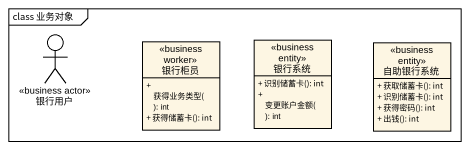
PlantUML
@startuml
mainframe class 业务对象
allowmixing
hide circle
hide empty members
skinparam classAttributeIconSize 0
actor 银行用户 <<business actor>>
class 银行柜员 <<business worker>> {
  + 获得业务类型(): int
  + 获得储蓄卡(): int
}
class 银行系统 <<business entity>> {
  + 识别储蓄卡(): int
  + 变更账户金额(): int
}
class 自助银行系统 <<business entity>> {
  + 获取储蓄卡(): int
  + 识别储蓄卡(): int
  + 获得密码(): int
  + 出钱(): int
}
@enduml
